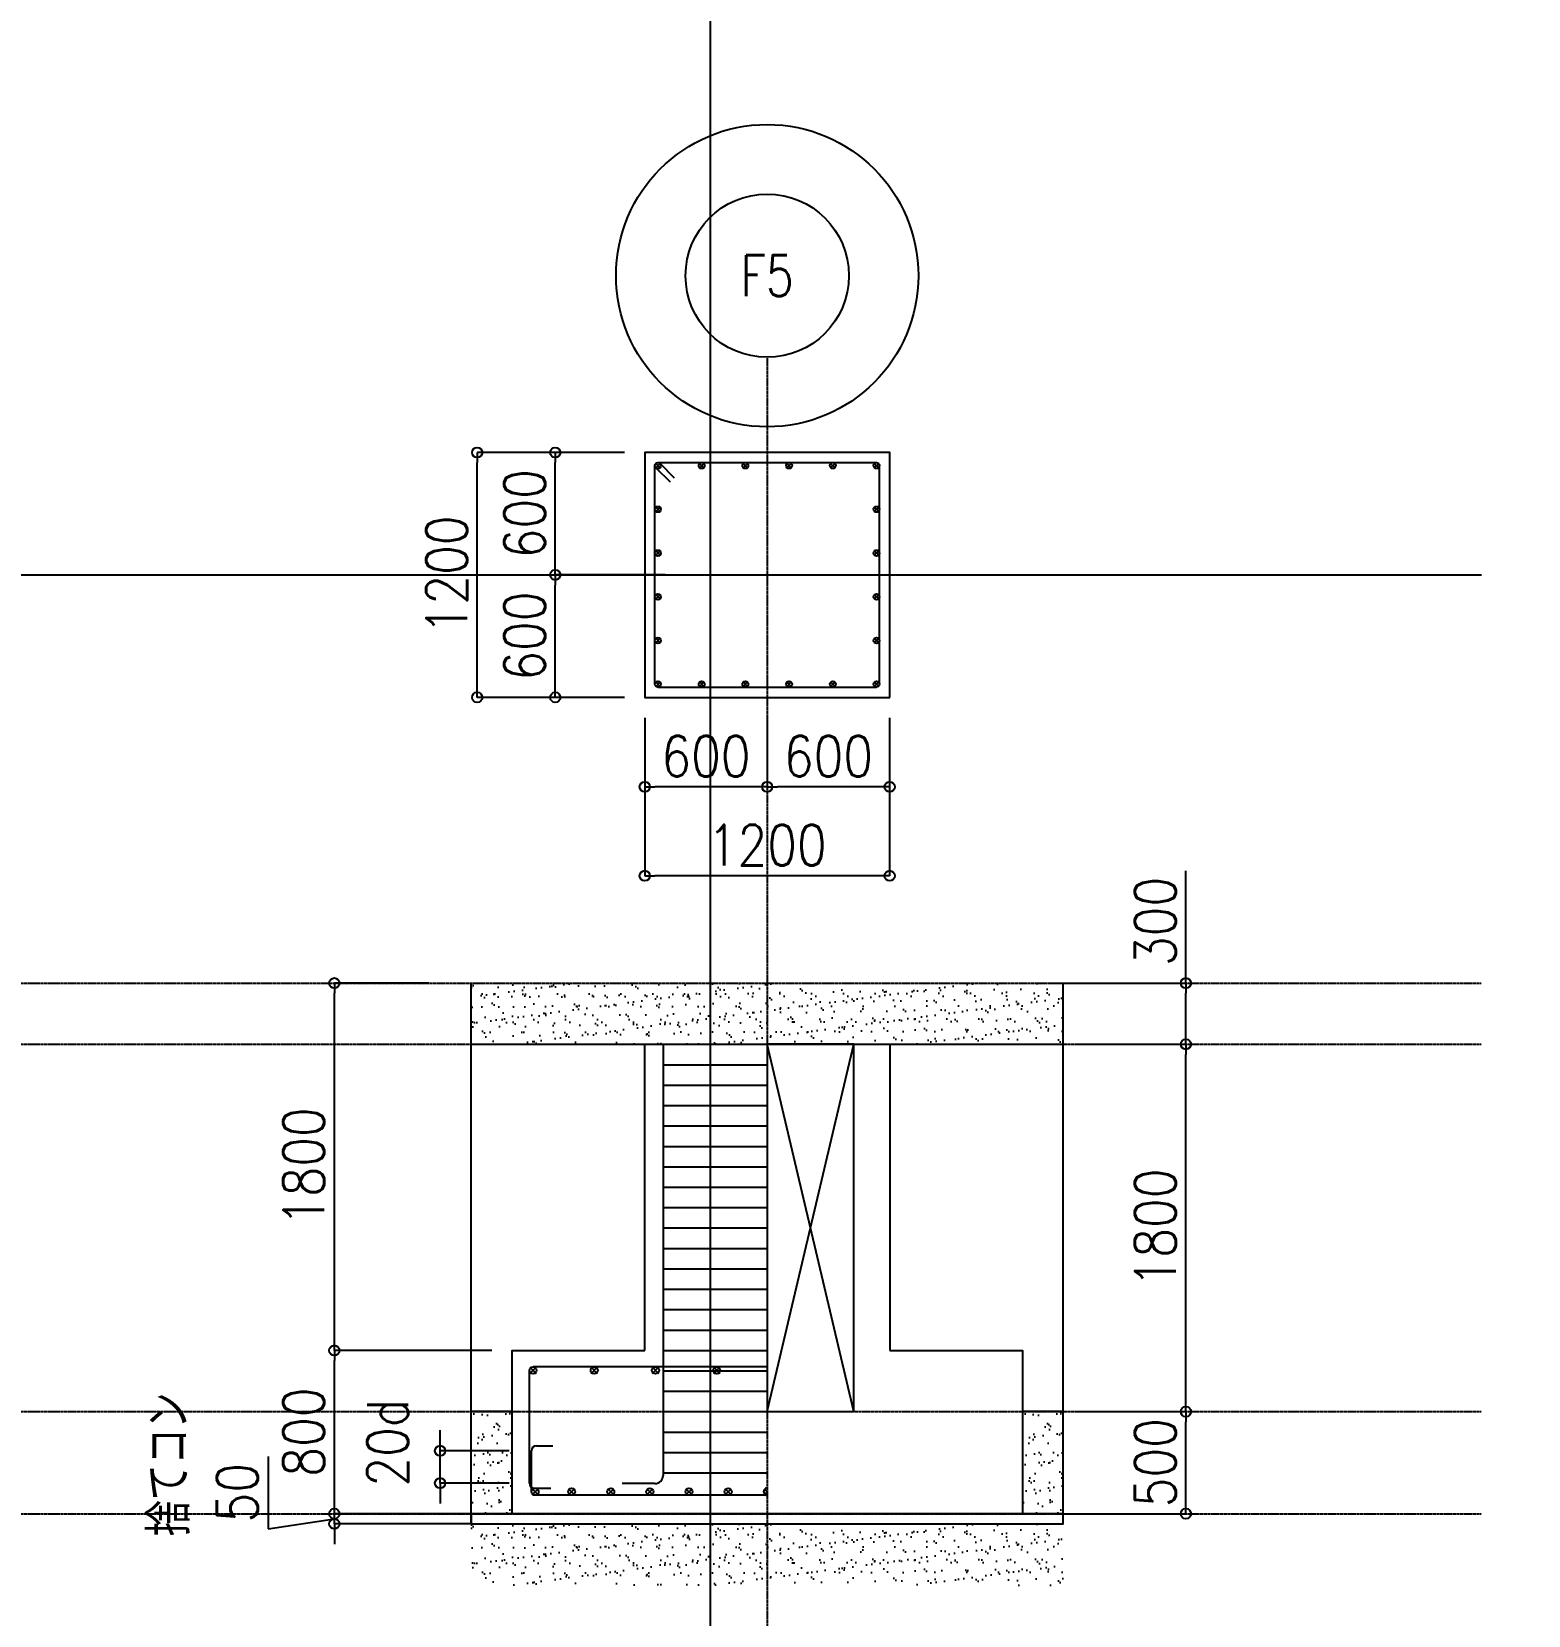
# Model space of a CAD drawing. Extents: x -668440 to 1010955, y -1678500 to 210463.
# Drawn here: x -83238 to -46573, y -61376 to -22577 of the extents above; entities that cross this region are included whole.
import ezdxf
from ezdxf.enums import TextEntityAlignment as Align

# ---------------------------------------------------------------- set-up
doc = ezdxf.new("R2010")
doc.units = 0
doc.header["$MEASUREMENT"] = 0
doc.linetypes.add('CENTER', pattern=[2, 1.25, -0.25, 0.25, -0.25])
doc.layers.get('0').update_dxf_attribs({"color": 3, "linetype": 'CONTINUOUS'})
doc.layers.get('Defpoints').update_dxf_attribs({"color": 251, "linetype": 'CONTINUOUS'})
doc.layers.add('99_レイアウト枠', color=251, linetype='CONTINUOUS', plot=False)
for name, color, linetype in [('Bフーチング', 6, 'CONTINUOUS'), ('RC大梁', 7, 'CONTINUOUS'), ('RC柱', 7, 'CONTINUOUS'), ('RC鉄筋', 4, 'CONTINUOUS'), ('寸法', 3, 'CONTINUOUS'), ('注記', 3, 'CONTINUOUS'), ('通り芯', 3, 'CENTER')]:
    doc.layers.add(name, color=color, linetype=linetype)
doc.styles.add('DRACAD', font='txt', dxfattribs={"width": 0.85, "bigfont": 'extfont2'})
doc.styles.get("Standard").update_dxf_attribs({"font": 'Osaka.ttc'})
doc.dimstyles.new('MYDIM', dxfattribs={"dimtxt": 120, "dimasz": 20, "dimexe": 1.25, "dimexo": 50, "dimgap": 50, "dimtad": 1, "dimdec": 4, "dimdsep": 46, "dimtxsty": 'DRACAD', "dimblk": 'ORIGIN', "dimcen": 2.5, "dimadec": 0, "dimazin": 0, "dimtfac": 1, "dimtdec": 4, "dimtmove": 0, "dimatfit": 3, "dimfxl": 1, "dimtolj": 1, "dimtzin": 0, "dimarcsym": 0})
doc.dimstyles.get("Standard").update_dxf_attribs({"dimtxt": 0.18, "dimasz": 0.18, "dimexe": 0.18, "dimexo": 0.0625, "dimgap": 0.09, "dimtad": 0, "dimtih": 1, "dimtoh": 1, "dimdec": 4, "dimzin": 0, "dimdsep": 46, "dimtxsty": 'Standard', "dimcen": 0.09, "dimadec": 0, "dimazin": 0, "dimtfac": 1, "dimtdec": 4, "dimtofl": 0, "dimtmove": 0, "dimatfit": 3, "dimfxl": 1, "dimtolj": 1, "dimtzin": 0, "dimarcsym": 0})

# ---------------------------------------------------------------- blocks, each defined once
blk = doc.blocks.new('*D7831')
at = {"layer": '99_レイアウト枠', "color": 0, "lineweight": -2}
for p, q in [((0, 0), (-66617, 0)), ((-66616, 0), (-66616, -79695)), ((-66616, -170000), (-66616, -90305)), ((0, -170000), (-66617, -170000))]:
    blk.add_line(p, q, dxfattribs=at)
at = {"layer": '99_レイアウト枠', "color": 0}
for points in [[(-66616, 0), (-66616, 0), (-66616, 0)], [(-66616, -170000), (-66616, -170000), (-66616, -170000)]]:
    blk.add_solid(points, dxfattribs=at)
at = {"layer": 'Defpoints', "color": 0}
for p in [(0, 0), (-66616, -170000), (0, -170000)]:
    blk.add_point(p, dxfattribs=at)
at = {"layer": '99_レイアウト枠', "color": 0, "insert": (-66616, -85000), "char_height": 10000, "attachment_point": 5}
blk.add_mtext('\\A1;170000', dxfattribs=at)
blk = doc.blocks.new('_ORIGIN')
at = {"color": 0, "linetype": 'ByBlock', "lineweight": -2}
blk.add_line((0, 0), (-1, 0), dxfattribs=at)
blk.add_circle((0, 0), 0.5, dxfattribs=at)
blk = doc.blocks.new('*D9834')
at = {"layer": 'Defpoints', "color": 0}
for p in [(-102612.7, -40362.3), (-102011.1, -40362.3), (-102612.7, -42162.3)]:
    blk.add_point(p, dxfattribs=at)
at = {"layer": '寸法', "color": 0, "lineweight": -2}
for p, q in [((-102512.7, -40362.3), (-102011.1, -40362.3)), ((-102011.1, -42112.3), (-102011.1, -40412.3)), ((-102512.7, -42162.3), (-102011.1, -42162.3))]:
    blk.add_line(p, q, dxfattribs=at)
at = {"layer": '寸法', "color": 0, "linetype": 'ByBlock', "lineweight": -2, "xscale": 50, "yscale": 50, "zscale": 50}
for p, rotation in [((-102011.1, -40362.3), 90), ((-102011.1, -42162.3), 270)]:
    blk.add_blockref('_ORIGIN', p, dxfattribs=dict(at, rotation=rotation))
at = {"layer": '寸法', "color": 0, "insert": (-102161.1, -41262.3), "char_height": 200, "attachment_point": 5, "rotation": 90, "style": 'DRACAD'}
blk.add_mtext('\\A1;1800', dxfattribs=at)
blk = doc.blocks.new('*D9835')
at = {"layer": 'Defpoints', "color": 0}
for p in [(-105101.1, -37462.3), (-104662.7, -37462.3), (-104462.7, -38062.3)]:
    blk.add_point(p, dxfattribs=at)
at = {"layer": '寸法', "color": 0, "lineweight": -2}
for p, q in [((-104762.7, -37462.3), (-105101.1, -37462.3)), ((-105101.1, -38012.3), (-105101.1, -37512.3)), ((-104562.7, -38062.3), (-105101.1, -38062.3))]:
    blk.add_line(p, q, dxfattribs=at)
at = {"layer": '寸法', "color": 0, "linetype": 'ByBlock', "lineweight": -2, "xscale": 50, "yscale": 50, "zscale": 50}
for p, rotation in [((-105101.1, -37462.3), 90), ((-105101.1, -38062.3), 270)]:
    blk.add_blockref('_ORIGIN', p, dxfattribs=dict(at, rotation=rotation))
at = {"layer": '寸法', "color": 0, "insert": (-105251.1, -37762.3), "char_height": 200, "attachment_point": 5, "rotation": 90, "style": 'DRACAD'}
blk.add_mtext('\\A1;600', dxfattribs=at)
blk = doc.blocks.new('*D9836')
at = {"layer": 'Defpoints', "color": 0}
for p in [(-105101.1, -38062.3), (-104462.7, -38062.3), (-104662.7, -38662.3)]:
    blk.add_point(p, dxfattribs=at)
at = {"layer": '寸法', "color": 0, "lineweight": -2}
for p, q in [((-104562.7, -38062.3), (-105101.1, -38062.3)), ((-105101.1, -38612.3), (-105101.1, -38112.3)), ((-104762.7, -38662.3), (-105101.1, -38662.3))]:
    blk.add_line(p, q, dxfattribs=at)
at = {"layer": '寸法', "color": 0, "linetype": 'ByBlock', "lineweight": -2, "xscale": 50, "yscale": 50, "zscale": 50}
for p, rotation in [((-105101.1, -38062.3), 90), ((-105101.1, -38662.3), 270)]:
    blk.add_blockref('_ORIGIN', p, dxfattribs=dict(at, rotation=rotation))
at = {"layer": '寸法', "color": 0, "insert": (-105251.1, -38362.3), "char_height": 200, "attachment_point": 5, "rotation": 90, "style": 'DRACAD'}
blk.add_mtext('\\A1;600', dxfattribs=at)
blk = doc.blocks.new('*D9837')
at = {"layer": 'Defpoints', "color": 0}
for p in [(-104662.7, -38662.3), (-104062.7, -38662.3), (-104662.7, -39100.7)]:
    blk.add_point(p, dxfattribs=at)
at = {"layer": '寸法', "color": 0, "lineweight": -2}
for p, q in [((-104662.7, -38762.3), (-104662.7, -39100.7)), ((-104062.7, -38762.3), (-104062.7, -39100.7)), ((-104112.7, -39100.7), (-104612.7, -39100.7))]:
    blk.add_line(p, q, dxfattribs=at)
at = {"layer": '寸法', "color": 0, "linetype": 'ByBlock', "lineweight": -2, "xscale": 50, "yscale": 50, "zscale": 50, "rotation": 180}
blk.add_blockref('_ORIGIN', (-104662.7, -39100.7), dxfattribs=at)
at = {"layer": '寸法', "color": 0, "linetype": 'ByBlock', "lineweight": -2, "xscale": 50, "yscale": 50, "zscale": 50}
blk.add_blockref('_ORIGIN', (-104062.7, -39100.7), dxfattribs=at)
at = {"layer": '寸法', "color": 0, "insert": (-104362.7, -38950.7), "char_height": 200, "attachment_point": 5, "style": 'DRACAD'}
blk.add_mtext('\\A1;600', dxfattribs=at)
blk = doc.blocks.new('*D9838')
at = {"layer": 'Defpoints', "color": 0}
for p in [(-104062.7, -38662.3), (-103462.7, -38662.3), (-104062.7, -39100.7)]:
    blk.add_point(p, dxfattribs=at)
at = {"layer": '寸法', "color": 0, "lineweight": -2}
for p, q in [((-104062.7, -38762.3), (-104062.7, -39100.7)), ((-103462.7, -38762.3), (-103462.7, -39100.7)), ((-103512.7, -39100.7), (-104012.7, -39100.7))]:
    blk.add_line(p, q, dxfattribs=at)
at = {"layer": '寸法', "color": 0, "linetype": 'ByBlock', "lineweight": -2, "xscale": 50, "yscale": 50, "zscale": 50, "rotation": 180}
blk.add_blockref('_ORIGIN', (-104062.7, -39100.7), dxfattribs=at)
at = {"layer": '寸法', "color": 0, "linetype": 'ByBlock', "lineweight": -2, "xscale": 50, "yscale": 50, "zscale": 50}
blk.add_blockref('_ORIGIN', (-103462.7, -39100.7), dxfattribs=at)
at = {"layer": '寸法', "color": 0, "insert": (-103762.7, -38950.7), "char_height": 200, "attachment_point": 5, "style": 'DRACAD'}
blk.add_mtext('\\A1;600', dxfattribs=at)
blk = doc.blocks.new('*D9839')
at = {"layer": 'Defpoints', "color": 0}
for p in [(-104662.7, -38662.3), (-103462.7, -38662.3), (-104662.7, -39536.5)]:
    blk.add_point(p, dxfattribs=at)
at = {"layer": '寸法', "color": 0, "lineweight": -2}
for p, q in [((-104662.7, -38762.3), (-104662.7, -39536.5)), ((-103462.7, -38762.3), (-103462.7, -39536.5)), ((-103512.7, -39536.5), (-104612.7, -39536.5))]:
    blk.add_line(p, q, dxfattribs=at)
at = {"layer": '寸法', "color": 0, "linetype": 'ByBlock', "lineweight": -2, "xscale": 50, "yscale": 50, "zscale": 50, "rotation": 180}
blk.add_blockref('_ORIGIN', (-104662.7, -39536.5), dxfattribs=at)
at = {"layer": '寸法', "color": 0, "linetype": 'ByBlock', "lineweight": -2, "xscale": 50, "yscale": 50, "zscale": 50}
blk.add_blockref('_ORIGIN', (-103462.7, -39536.5), dxfattribs=at)
at = {"layer": '寸法', "color": 0, "insert": (-104062.7, -39386.5), "char_height": 200, "attachment_point": 5, "style": 'DRACAD'}
blk.add_mtext('\\A1;1200', dxfattribs=at)
blk = doc.blocks.new('*D9840')
at = {"layer": 'Defpoints', "color": 0}
for p in [(-105483.4, -37462.3), (-104662.7, -37462.3), (-104662.7, -38662.3)]:
    blk.add_point(p, dxfattribs=at)
at = {"layer": '寸法', "color": 0, "lineweight": -2}
for p, q in [((-104762.7, -37462.3), (-105483.4, -37462.3)), ((-105483.4, -38612.3), (-105483.4, -37512.3)), ((-104762.7, -38662.3), (-105483.4, -38662.3))]:
    blk.add_line(p, q, dxfattribs=at)
at = {"layer": '寸法', "color": 0, "linetype": 'ByBlock', "lineweight": -2, "xscale": 50, "yscale": 50, "zscale": 50}
for p, rotation in [((-105483.4, -37462.3), 90), ((-105483.4, -38662.3), 270)]:
    blk.add_blockref('_ORIGIN', p, dxfattribs=dict(at, rotation=rotation))
at = {"layer": '寸法', "color": 0, "insert": (-105633.4, -38062.3), "char_height": 200, "attachment_point": 5, "rotation": 90, "style": 'DRACAD'}
blk.add_mtext('\\A1;1200', dxfattribs=at)
blk = doc.blocks.new('*D9851')
at = {"layer": 'Defpoints', "color": 0}
for p in [(-106183.6, -40062.3), (-105620.2, -40062.3), (-105312.7, -41862.3)]:
    blk.add_point(p, dxfattribs=at)
at = {"layer": '寸法', "color": 0, "lineweight": -2}
for p, q in [((-105720.2, -40062.3), (-106183.6, -40062.3)), ((-106183.6, -41812.3), (-106183.6, -40112.3)), ((-105412.7, -41862.3), (-106183.6, -41862.3))]:
    blk.add_line(p, q, dxfattribs=at)
at = {"layer": '寸法', "color": 0, "linetype": 'ByBlock', "lineweight": -2, "xscale": 50, "yscale": 50, "zscale": 50}
for p, rotation in [((-106183.6, -40062.3), 90), ((-106183.6, -41862.3), 270)]:
    blk.add_blockref('_ORIGIN', p, dxfattribs=dict(at, rotation=rotation))
at = {"layer": '寸法', "color": 0, "insert": (-106333.6, -40962.3), "char_height": 200, "attachment_point": 5, "rotation": 90, "style": 'DRACAD'}
blk.add_mtext('\\A1;1800', dxfattribs=at)
blk = doc.blocks.new('*D9852')
at = {"layer": 'Defpoints', "color": 0}
for p in [(-106183.6, -41862.3), (-105312.7, -41862.3), (-105620.2, -42662.3)]:
    blk.add_point(p, dxfattribs=at)
at = {"layer": '寸法', "color": 0, "lineweight": -2}
for p, q in [((-105412.7, -41862.3), (-106183.6, -41862.3)), ((-106183.6, -42612.3), (-106183.6, -41912.3)), ((-105720.2, -42662.3), (-106183.6, -42662.3))]:
    blk.add_line(p, q, dxfattribs=at)
at = {"layer": '寸法', "color": 0, "linetype": 'ByBlock', "lineweight": -2, "xscale": 50, "yscale": 50, "zscale": 50}
for p, rotation in [((-106183.6, -41862.3), 90), ((-106183.6, -42662.3), 270)]:
    blk.add_blockref('_ORIGIN', p, dxfattribs=dict(at, rotation=rotation))
at = {"layer": '寸法', "color": 0, "insert": (-106333.6, -42262.3), "char_height": 200, "attachment_point": 5, "rotation": 90, "style": 'DRACAD'}
blk.add_mtext('\\A1;800', dxfattribs=at)
blk = doc.blocks.new('*D9853')
at = {"layer": 'Defpoints', "color": 0}
for p in [(-106183.6, -42662.3), (-105412.7, -42662.3), (-105412.7, -42712.3)]:
    blk.add_point(p, dxfattribs=at)
at = {"layer": '寸法', "color": 0, "lineweight": -2}
for p, q in [((-106508.6, -42382.3), (-106508.6, -42737.3)), ((-106183.6, -42612.3), (-106183.6, -42562.3)), ((-105512.7, -42662.3), (-106183.6, -42662.3)), ((-106183.6, -42712.3), (-106183.6, -42662.3)), ((-106508.6, -42737.3), (-106183.6, -42687.3)), ((-105512.7, -42712.3), (-106183.6, -42712.3)), ((-106183.6, -42762.3), (-106183.6, -42812.3))]:
    blk.add_line(p, q, dxfattribs=at)
at = {"layer": '寸法', "color": 0, "linetype": 'ByBlock', "lineweight": -2, "xscale": 50, "yscale": 50, "zscale": 50}
for p, rotation in [((-106183.6, -42662.3), 270), ((-106183.6, -42712.3), 90)]:
    blk.add_blockref('_ORIGIN', p, dxfattribs=dict(at, rotation=rotation))
at = {"layer": '寸法', "color": 0, "insert": (-106658.6, -42559.8), "char_height": 200, "attachment_point": 5, "rotation": 90, "style": 'DRACAD'}
blk.add_mtext('\\A1;50', dxfattribs=at)
blk = doc.blocks.new('*D9854')
at = {"layer": 'Defpoints', "color": 0}
for p in [(-102612.7, -42162.3), (-102011.1, -42162.3), (-102712.7, -42662.3)]:
    blk.add_point(p, dxfattribs=at)
at = {"layer": '寸法', "color": 0, "lineweight": -2}
for p, q in [((-102512.7, -42162.3), (-102011.1, -42162.3)), ((-102011.1, -42612.3), (-102011.1, -42212.3)), ((-102612.7, -42662.3), (-102011.1, -42662.3))]:
    blk.add_line(p, q, dxfattribs=at)
at = {"layer": '寸法', "color": 0, "linetype": 'ByBlock', "lineweight": -2, "xscale": 50, "yscale": 50, "zscale": 50}
for p, rotation in [((-102011.1, -42162.3), 90), ((-102011.1, -42662.3), 270)]:
    blk.add_blockref('_ORIGIN', p, dxfattribs=dict(at, rotation=rotation))
at = {"layer": '寸法', "color": 0, "insert": (-102161.1, -42412.3), "char_height": 200, "attachment_point": 5, "rotation": 90, "style": 'DRACAD'}
blk.add_mtext('\\A1;500', dxfattribs=at)
blk = doc.blocks.new('*D9855')
at = {"layer": 'Defpoints', "color": 0}
for p in [(-102787.7, -40062.3), (-102011.1, -40062.3), (-102612.7, -40362.3)]:
    blk.add_point(p, dxfattribs=at)
at = {"layer": '寸法', "color": 0, "lineweight": -2}
for p, q in [((-102011.1, -40062.3), (-102011.1, -39512.1)), ((-102687.7, -40062.3), (-102011.1, -40062.3)), ((-102011.1, -40312.3), (-102011.1, -40112.3)), ((-102512.7, -40362.3), (-102011.1, -40362.3))]:
    blk.add_line(p, q, dxfattribs=at)
at = {"layer": '寸法', "color": 0, "linetype": 'ByBlock', "lineweight": -2, "xscale": 50, "yscale": 50, "zscale": 50}
for p, rotation in [((-102011.1, -40062.3), 90), ((-102011.1, -40362.3), 270)]:
    blk.add_blockref('_ORIGIN', p, dxfattribs=dict(at, rotation=rotation))
at = {"layer": '寸法', "color": 0, "insert": (-102161.1, -39760.4), "char_height": 200, "attachment_point": 5, "rotation": 90, "style": 'DRACAD'}
blk.add_mtext('\\A1;300', dxfattribs=at)
blk = doc.blocks.new('*D9856')
at = {"layer": 'Defpoints', "color": 0}
for p in [(-105665.6, -42353.8), (-105227.7, -42353.8), (-105227.7, -42512.3)]:
    blk.add_point(p, dxfattribs=at)
at = {"layer": '寸法', "color": 0, "lineweight": -2}
for p, q in [((-105665.6, -42303.8), (-105665.6, -42253.8)), ((-105327.7, -42353.8), (-105665.6, -42353.8)), ((-105665.6, -42512.3), (-105665.6, -42353.8)), ((-105327.7, -42512.3), (-105665.6, -42512.3)), ((-105665.6, -42562.3), (-105665.6, -42612.3))]:
    blk.add_line(p, q, dxfattribs=at)
at = {"layer": '寸法', "color": 0, "linetype": 'ByBlock', "lineweight": -2, "xscale": 50, "yscale": 50, "zscale": 50}
for p, rotation in [((-105665.6, -42353.8), 270), ((-105665.6, -42512.3), 90)]:
    blk.add_blockref('_ORIGIN', p, dxfattribs=dict(at, rotation=rotation))
at = {"layer": '寸法', "color": 0, "insert": (-105922.4, -42314.7), "char_height": 200, "attachment_point": 5, "rotation": 90, "style": 'DRACAD'}
blk.add_mtext('\\A1;\\A1;20d', dxfattribs=at)
blk = doc.blocks.new('基礎配筋図')
at = {"layer": '注記'}
h = blk.add_hatch(dxfattribs=at)
h.set_pattern_fill('AR-SAND', color=256, scale=50)
h.set_pattern_definition([(37.5, (-135203.01, -4940.92), (-3.14967, 96.34119), [0, -76, 0, -85, 0, -81.25]), (7.5, (-135203.01, -4940.92), (88.48884, 141.1073), [0, -41, 0, -68.5, 0, -26.25]), (327.5, (-135264.51, -4940.92), (155.7071, 0.28295), [0, -25, 0, -90, 0, -117.5]), (317.5, (-135264.51, -4940.92), (150.30633, 43.88378), [0, -12.5, 0, -59, 0, -67.5])])
h.paths.add_polyline_path([(-105512.65046, -40362.28448), (-102612.65046, -40362.28448), (-102612.65046, -40062.28448), (-105512.65046, -40062.28448)])
h = blk.add_hatch(dxfattribs=at)
h.set_pattern_fill('AR-SAND', color=256, scale=50)
h.set_pattern_definition([(37.5, (-140403.01, -4940.92), (-3.14967, 96.34119), [0, -76, 0, -85, 0, -81.25]), (7.5, (-140403.01, -4940.92), (88.48884, 141.1073), [0, -41, 0, -68.5, 0, -26.25]), (327.5, (-140464.51, -4940.92), (155.70709, 0.28295), [0, -25, 0, -90, 0, -117.5]), (317.5, (-140464.51, -4940.92), (150.30633, 43.88378), [0, -12.5, 0, -59, 0, -67.5])])
h.paths.add_polyline_path([(-105512.65046, -42662.28447), (-105312.65046, -42662.28447), (-105312.65046, -42162.28447), (-105512.65046, -42162.28447)])
h = blk.add_hatch(dxfattribs=at)
h.set_pattern_fill('AR-SAND', color=256, scale=50)
h.set_pattern_definition([(37.5, (-137703.01, -4940.92), (-3.14967, 96.34119), [0, -76, 0, -85, 0, -81.25]), (7.5, (-137703.01, -4940.92), (88.48884, 141.1073), [0, -41, 0, -68.5, 0, -26.25]), (327.5, (-137764.51, -4940.92), (155.70709, 0.28295), [0, -25, 0, -90, 0, -117.5]), (317.5, (-137764.51, -4940.92), (150.30633, 43.88378), [0, -12.5, 0, -59, 0, -67.5])])
h.paths.add_polyline_path([(-102812.65046, -42662.28447), (-102612.65046, -42662.28447), (-102612.65046, -42162.28447), (-102812.65046, -42162.28447)])
h = blk.add_hatch(dxfattribs=at)
h.set_pattern_fill('AR-SAND', color=256, scale=50)
h.set_pattern_definition([(37.5, (-135203.01, -7590.92), (-3.14967, 96.34119), [0, -76, 0, -85, 0, -81.25]), (7.5, (-135203.01, -7590.92), (88.48884, 141.1073), [0, -41, 0, -68.5, 0, -26.25]), (327.5, (-135264.51, -7590.92), (155.7071, 0.28295), [0, -25, 0, -90, 0, -117.5]), (317.5, (-135264.51, -7590.92), (150.30633, 43.88378), [0, -12.5, 0, -59, 0, -67.5])])
h.paths.add_polyline_path([(-105512.65046, -43012.28447), (-102612.65046, -43012.28447), (-102612.65046, -42712.28447), (-105512.65046, -42712.28447)])
at = {"layer": 'Bフーチング'}
for points in [[(-104662.65046, -41862.28447), (-104662.65046, -40362.28448), (-103462.65046, -40362.28448), (-103462.65046, -41862.28447)], [(-103462.65046, -41862.28447), (-102812.65046, -41862.28447), (-102812.65046, -42662.28447), (-105312.65046, -42662.28447), (-105312.65046, -41862.28447), (-104662.65046, -41862.28447)]]:
    blk.add_lwpolyline(points, dxfattribs=at)
blk.add_lwpolyline([(-105512.65046, -42712.28447), (-102612.65046, -42712.28447), (-102612.65046, -42662.28447), (-105512.65046, -42662.28447)], close=True, dxfattribs=at)
at = {"layer": 'Defpoints'}
for p, q in [((-138883.64033, -38062.28447), (-100562.65046, -38062.28447)), ((-105512.65046, -42712.28447), (-105512.65046, -40062.28448)), ((-102612.65046, -42712.28447), (-102612.65046, -40062.28448))]:
    blk.add_line(p, q, dxfattribs=at)
blk.add_circle((-104062.65045, -36596.08615), 740.63924, dxfattribs=at)
at = {"layer": 'RC大梁'}
for p, q in [((-105512.65046, -40362.28448), (-104662.65046, -40362.28448)), ((-104062.65046, -42162.28447), (-103637.65046, -40362.28448)), ((-103637.65046, -42162.28447), (-104062.65046, -40362.28448)), ((-103462.65046, -40362.28448), (-102612.65046, -40362.28448)), ((-105312.65046, -42162.28447), (-105512.65046, -42162.28447)), ((-102612.65046, -42162.28447), (-102812.65046, -42162.28447))]:
    blk.add_line(p, q, dxfattribs=at)
blk.add_lwpolyline([(-104062.65046, -42162.28447), (-103637.65046, -42162.28447), (-103637.65046, -40362.28448), (-104062.65046, -40362.28448)], close=True, dxfattribs=at)
at = {"layer": 'RC柱'}
blk.add_lwpolyline([(-103462.65046, -38662.28447), (-103462.65046, -37462.28447), (-104662.65046, -37462.28447), (-104662.65046, -38662.28447)], close=True, dxfattribs=at)
at = {"layer": 'RC鉄筋'}
for p, q in [((-104612.65046, -38597.78447), (-104612.65046, -37526.78447)), ((-104609.11061, -37537.74462), (-104587.1903, -37515.82431)), ((-104587.1903, -37537.74462), (-104609.11061, -37515.82431)), ((-104598.15046, -37512.28447), (-103527.15046, -37512.28447)), ((-104394.91061, -37537.74462), (-104372.9903, -37515.82431)), ((-104372.9903, -37537.74462), (-104394.91061, -37515.82431)), ((-104180.71061, -37537.74462), (-104158.7903, -37515.82431)), ((-104158.7903, -37537.74462), (-104180.71061, -37515.82431)), ((-103966.51061, -37537.74462), (-103944.5903, -37515.82431)), ((-103944.5903, -37537.74462), (-103966.51061, -37515.82431)), ((-103752.31061, -37537.74462), (-103730.3903, -37515.82431)), ((-103730.3903, -37537.74462), (-103752.31061, -37515.82431)), ((-103516.1903, -37537.74462), (-103538.11061, -37515.82431)), ((-103538.11061, -37537.74462), (-103516.1903, -37515.82431)), ((-103512.65046, -38597.78447), (-103512.65046, -37526.78447)), ((-104587.1903, -37751.94462), (-104609.11061, -37730.02431)), ((-104587.1903, -37730.02431), (-104609.11061, -37751.94462)), ((-103538.11061, -37751.94462), (-103516.1903, -37730.02431)), ((-103538.11061, -37730.02431), (-103516.1903, -37751.94462)), ((-104587.1903, -37966.14462), (-104609.11061, -37944.22431)), ((-104587.1903, -37944.22431), (-104609.11061, -37966.14462)), ((-103538.11061, -37966.14462), (-103516.1903, -37944.22431)), ((-103538.11061, -37944.22431), (-103516.1903, -37966.14462)), ((-104587.1903, -38180.34462), (-104609.11061, -38158.42431)), ((-104587.1903, -38158.42431), (-104609.11061, -38180.34462)), ((-103538.11061, -38180.34462), (-103516.1903, -38158.42431)), ((-103538.11061, -38158.42431), (-103516.1903, -38180.34462)), ((-104587.1903, -38394.54462), (-104609.11061, -38372.62431)), ((-104587.1903, -38372.62431), (-104609.11061, -38394.54462)), ((-103538.11061, -38394.54462), (-103516.1903, -38372.62431)), ((-103538.11061, -38372.62431), (-103516.1903, -38394.54462)), ((-104609.11061, -38586.82431), (-104587.1903, -38608.74462)), ((-104587.1903, -38586.82431), (-104609.11061, -38608.74462)), ((-104598.15046, -38612.28447), (-103527.15046, -38612.28447)), ((-104394.91061, -38586.82431), (-104372.9903, -38608.74462)), ((-104372.9903, -38586.82431), (-104394.91061, -38608.74462)), ((-104180.71061, -38586.82431), (-104158.7903, -38608.74462)), ((-104158.7903, -38586.82431), (-104180.71061, -38608.74462)), ((-103966.51061, -38586.82431), (-103944.5903, -38608.74462)), ((-103944.5903, -38586.82431), (-103966.51061, -38608.74462)), ((-103752.31061, -38586.82431), (-103730.3903, -38608.74462)), ((-103730.3903, -38586.82431), (-103752.31061, -38608.74462)), ((-103516.1903, -38586.82431), (-103538.11061, -38608.74462)), ((-103538.11061, -38586.82431), (-103516.1903, -38608.74462)), ((-104572.65046, -40362.28448), (-104572.65046, -42474.78447)), ((-104572.65046, -40362.28448), (-104062.65046, -40362.28448)), ((-104572.65046, -40462.28447), (-104062.65046, -40462.28447)), ((-104572.65046, -40562.28447), (-104062.65046, -40562.28447)), ((-104572.65046, -40662.28447), (-104062.65046, -40662.28447)), ((-104572.65046, -40762.28447), (-104062.65046, -40762.28447)), ((-104572.65046, -40862.28447), (-104062.65046, -40862.28447)), ((-104572.65046, -40962.28447), (-104062.65046, -40962.28447)), ((-104572.65046, -41062.28447), (-104062.65046, -41062.28447)), ((-104572.65046, -41162.28447), (-104062.65046, -41162.28447)), ((-104572.65046, -41262.28447), (-104062.65046, -41262.28447)), ((-104572.65046, -41362.28447), (-104062.65046, -41362.28447)), ((-104572.65046, -41462.28447), (-104062.65046, -41462.28447)), ((-104572.65046, -41562.28447), (-104062.65046, -41562.28447)), ((-104572.65046, -41662.28447), (-104062.65046, -41662.28447)), ((-104572.65046, -41762.28447), (-104062.65046, -41762.28447)), ((-104572.65046, -41862.28447), (-104062.65046, -41862.28447)), ((-105227.65046, -42512.28449), (-105227.65046, -41959.78447)), ((-104062.65046, -41942.28441), (-105210.15046, -41942.28447)), ((-104572.65046, -41962.28447), (-104062.65046, -41962.28447)), ((-104572.65046, -42062.28447), (-104062.65046, -42062.28447)), ((-104572.65046, -42162.28447), (-104062.65046, -42162.28447)), ((-104572.65046, -42262.28447), (-104062.65046, -42262.28447)), ((-105217.65046, -42554.78449), (-105217.65046, -42354.78447)), ((-105192.65046, -42329.78447), (-105112.65046, -42329.78447)), ((-104572.65046, -42362.28447), (-104062.65046, -42362.28447)), ((-104612.65046, -42514.78447), (-104772.65046, -42514.78447)), ((-104572.65046, -42462.28447), (-104062.65046, -42462.28447)), ((-105202.65046, -42537.28449), (-105122.65046, -42537.28449)), ((-104062.65046, -42572.28443), (-105200.15935, -42572.28449))]:
    blk.add_line(p, q, dxfattribs=at)
at = {"layer": 'RC鉄筋', "linetype": 'Continuous'}
for p, q in [((-104608.4035, -37537.03752), (-104538.54135, -37606.89967)), ((-104587.89741, -37516.53142), (-104518.03526, -37586.39357)), ((-105224.9997, -41974.63371), (-105195.30121, -41944.93523)), ((-105224.9997, -41944.93523), (-105195.30121, -41974.63371)), ((-104924.9997, -41974.63371), (-104895.30121, -41944.93523)), ((-104924.9997, -41944.93523), (-104895.30121, -41974.63371)), ((-104624.9997, -41974.63371), (-104595.30121, -41944.93523)), ((-104624.9997, -41944.93523), (-104595.30121, -41974.63371)), ((-104324.9997, -41974.63371), (-104295.30121, -41944.93523)), ((-104324.9997, -41944.93523), (-104295.30121, -41974.63371)), ((-105214.9997, -42569.63373), (-105185.30121, -42539.93525)), ((-105214.9997, -42539.93525), (-105185.30121, -42569.63373)), ((-105035.83303, -42569.63373), (-105006.13455, -42539.93525)), ((-105035.83303, -42539.93525), (-105006.13455, -42569.63373)), ((-104844.16636, -42569.63373), (-104814.46788, -42539.93525)), ((-104844.16636, -42539.93525), (-104814.46788, -42569.63373)), ((-104652.4997, -42569.63373), (-104622.80121, -42539.93525)), ((-104652.4997, -42539.93525), (-104622.80121, -42569.63373)), ((-104460.83303, -42569.63373), (-104431.13455, -42539.93525)), ((-104460.83303, -42539.93525), (-104431.13455, -42569.63373)), ((-104269.16636, -42569.63373), (-104239.46788, -42539.93525)), ((-104269.16636, -42539.93525), (-104239.46788, -42569.63373)), ((-104077.4997, -42539.93523), (-104062.65046, -42554.78447)), ((-104077.4997, -42569.63371), (-104062.65046, -42554.78447))]:
    blk.add_line(p, q, dxfattribs=at)
at = {"layer": 'RC鉄筋'}
for centre in [(-104598.15046, -37526.78447), (-104383.95046, -37526.78447), (-104169.75046, -37526.78447), (-103955.55046, -37526.78447), (-103741.35046, -37526.78447), (-103527.15046, -37526.78447), (-104598.15046, -37740.98447), (-103527.15046, -37740.98447), (-104598.15046, -37955.18447), (-103527.15046, -37955.18447), (-104598.15046, -38169.38447), (-103527.15046, -38169.38447), (-104598.15046, -38383.58447), (-103527.15046, -38383.58447), (-104598.15046, -38597.78447), (-104383.95046, -38597.78447), (-104169.75046, -38597.78447), (-103955.55046, -38597.78447), (-103741.35046, -38597.78447), (-103527.15046, -38597.78447)]:
    blk.add_circle(centre, 14.5, dxfattribs=at)
at = {"layer": 'RC鉄筋', "linetype": 'Continuous'}
for centre in [(-105210.15046, -41959.78447), (-104910.15046, -41959.78447), (-104610.15046, -41959.78447), (-104310.15046, -41959.78447), (-105200.15046, -42554.78449), (-105020.98379, -42554.78449), (-104829.31712, -42554.78449), (-104637.65046, -42554.78449), (-104445.98379, -42554.78449), (-104254.31712, -42554.78449)]:
    blk.add_circle(centre, 17.5, dxfattribs=at)
at = {"layer": 'RC鉄筋'}
for centre, radius, start, end in [((-105192.65046, -42354.78447), 25, 90, 180), ((-105202.65046, -42512.28449), 25, 180, 270), ((-104612.65046, -42474.78447), 40, 270, 0)]:
    blk.add_arc(centre, radius, start, end, dxfattribs=at)
at = {"layer": 'RC鉄筋', "linetype": 'Continuous'}
blk.add_arc((-104062.65046, -42554.78447), 17.5, 89.99999559, 270.000004514, dxfattribs=at)
at = {"layer": '注記'}
blk.add_circle((-104062.65045, -36596.08615), 400, dxfattribs=at)
at = {"layer": '通り芯'}
for p, q in [((-104062.65046, -36996.08615), (-104062.65046, -49996.08615)), ((-138883.64033, -40062.28448), (-100562.65046, -40062.28448)), ((-138883.64033, -40362.28448), (-100562.65046, -40362.28448)), ((-138883.64033, -42162.28447), (-100562.65046, -42162.28447)), ((-138883.64033, -42662.28447), (-100562.65046, -42662.28447))]:
    blk.add_line(p, q, dxfattribs=at)
at = {"layer": '寸法', "style": 'DRACAD', "width": 0.8}
blk.add_text('捨てコン', height=200, rotation=90, dxfattribs=at).set_placement((-106832.81558, -42420.25921), align=Align.BOTTOM_CENTER)
at = {"layer": '注記', "style": 'DRACAD', "width": 0.8}
blk.add_text('F5', height=200, dxfattribs=at).set_placement((-104062.65045, -36596.08615), align=Align.MIDDLE_CENTER)
at = {"layer": '寸法'}
for base, p1, p2, angle, override, picture, middle in [((-105483.43171, -37462.28447), (-104662.65046, -38662.28447, 12), (-104662.65046, -37462.28447, 12), 90, {"dimtxt": 200, "dimasz": 50, "dimexe": 0, "dimexo": 100, "dimgap": 50, "dimtad": 1, "dimjust": 0, "dimtmove": 0}, '*D9840', (-105633.43171, -38062.28447)), ((-105101.08796, -37462.28447), (-104462.65046, -38062.28447, 12), (-104662.65046, -37462.28447, 12), 90, {"dimtxt": 200, "dimasz": 50, "dimexe": 0, "dimexo": 100, "dimgap": 50, "dimtad": 1, "dimjust": 0, "dimtmove": 0}, '*D9835', (-105251.08796, -37762.28447)), ((-105101.08796, -38062.28447), (-104662.65046, -38662.28447, 12), (-104462.65046, -38062.28447, 12), 90, {"dimtxt": 200, "dimasz": 50, "dimexe": 0, "dimexo": 100, "dimgap": 50, "dimtad": 1, "dimjust": 0, "dimtmove": 0}, '*D9836', (-105251.08796, -38362.28447)), ((-104662.65046, -39100.72197), (-104062.65046, -38662.28447, 12), (-104662.65046, -38662.28447, 12), 180, {"dimtxt": 200, "dimasz": 50, "dimexe": 0, "dimexo": 100, "dimgap": 50, "dimtad": 1, "dimjust": 0, "dimtofl": 1, "dimtmove": 0}, '*D9837', (-104362.65046, -38950.72197)), ((-104662.65046, -39536.54362), (-103462.65046, -38662.28447, 12), (-104662.65046, -38662.28447, 12), 180, {"dimtxt": 200, "dimasz": 50, "dimexe": 0, "dimexo": 100, "dimgap": 50, "dimtad": 1, "dimjust": 0, "dimtofl": 1, "dimtmove": 0}, '*D9839', (-104062.65046, -39386.54362)), ((-104062.65046, -39100.72197), (-103462.65046, -38662.28447, 12), (-104062.65046, -38662.28447, 12), 180, {"dimtxt": 200, "dimasz": 50, "dimexe": 0, "dimexo": 100, "dimgap": 50, "dimtad": 1, "dimjust": 0, "dimtofl": 1, "dimtmove": 0}, '*D9838', (-103762.65046, -38950.72197)), ((-106183.64033, -40062.28448), (-105312.65046, -41862.28447, 12), (-105620.20283, -40062.28448, 12), 90, {"dimtxt": 200, "dimasz": 50, "dimexe": 0, "dimexo": 100, "dimgap": 50, "dimtad": 1, "dimjust": 0, "dimtmove": 0}, '*D9851', (-106333.64033, -40962.28447)), ((-102011.10298, -40362.28448), (-102612.65046, -42162.28447, 12), (-102612.65046, -40362.28448, 12), 90, {"dimtxt": 200, "dimasz": 50, "dimexe": 0, "dimexo": 100, "dimgap": 50}, '*D9834', (-102161.10298, -41262.28447)), ((-106183.64033, -41862.28447), (-105620.20283, -42662.28447, 12), (-105312.65046, -41862.28447, 12), 90, {"dimtxt": 200, "dimasz": 50, "dimexe": 0, "dimexo": 100, "dimgap": 50, "dimtad": 1, "dimjust": 0, "dimtmove": 0}, '*D9852', (-106333.64033, -42262.28447)), ((-102011.10298, -42162.28447), (-102712.65046, -42662.28447, 12), (-102612.65046, -42162.28447, 12), 90, {"dimtxt": 200, "dimasz": 50, "dimexe": 0, "dimexo": 100, "dimgap": 50, "dimtad": 1, "dimjust": 0, "dimtmove": 0}, '*D9854', (-102161.10298, -42412.28447))]:
    dim = blk.add_linear_dim(base=base, p1=p1, p2=p2, angle=angle, dimstyle='MYDIM', override=override, dxfattribs=at)
    dim.commit()
    dim.dimension.update_dxf_attribs({"geometry": picture, "text_midpoint": middle})
for base, p1, p2, override, picture, middle in [((-102011.10298, -40062.28448), (-102612.65046, -40362.28448, 12), (-102787.65046, -40062.28448, 12), {"dimtxt": 200, "dimasz": 50, "dimexe": 0, "dimexo": 100, "dimgap": 50}, '*D9855', (-102011.10298, -39760.40948)), ((-106183.64033, -42662.28447), (-105412.65046, -42712.28447, 12), (-105412.65046, -42662.28447, 12), {"dimtxt": 200, "dimasz": 50, "dimexe": 0, "dimexo": 100, "dimgap": 50, "dimtmove": 1}, '*D9853', (-106508.64033, -42687.28447))]:
    dim = blk.add_linear_dim(base=base, p1=p1, p2=p2, angle=90, dimstyle='MYDIM', override=override, dxfattribs=at)
    dim.commit()
    dim.dimension.update_dxf_attribs({"geometry": picture, "text_midpoint": middle, "dimtype": 160})
dim = blk.add_linear_dim(base=(-105665.62738, -42353.77434), p1=(-105227.65046, -42512.28449, 12), p2=(-105227.65046, -42353.77434, 12), angle=90, text='\\A1;20d', dimstyle='MYDIM', override={"dimtxt": 200, "dimasz": 50, "dimexe": 0, "dimexo": 100, "dimgap": 50, "dimtxsty": 'DRACAD', "dimtmove": 1, "dimtfill": 0, "dimtfillclr": 0}, dxfattribs=at)
dim.commit()
dim.dimension.update_dxf_attribs({"geometry": '*D9856', "text_midpoint": (-105772.36826, -42314.65781), "dimtype": 160})

msp = doc.modelspace()

# ---------------------------------------------------------------- block references
at = {"xscale": 5, "yscale": 5, "zscale": 5}
msp.add_blockref('基礎配筋図', (455094.50566, 154425.52164), dxfattribs=at)

# ---------------------------------------------------------------- dimensions: what is measured, and where the dimension line sits
at = {"layer": '99_レイアウト枠'}
dim = msp.add_linear_dim(base=(-66616.43941, -170000), p1=(0, 0), p2=(0, -170000), angle=90, dimstyle='Standard', override={"dimtxt": 10000, "dimdec": 0}, dxfattribs=at)
dim.commit()
dim.dimension.update_dxf_attribs({"geometry": '*D7831', "text_midpoint": (-66616.43941, -85000)})

doc.saveas('drawing.dxf')
